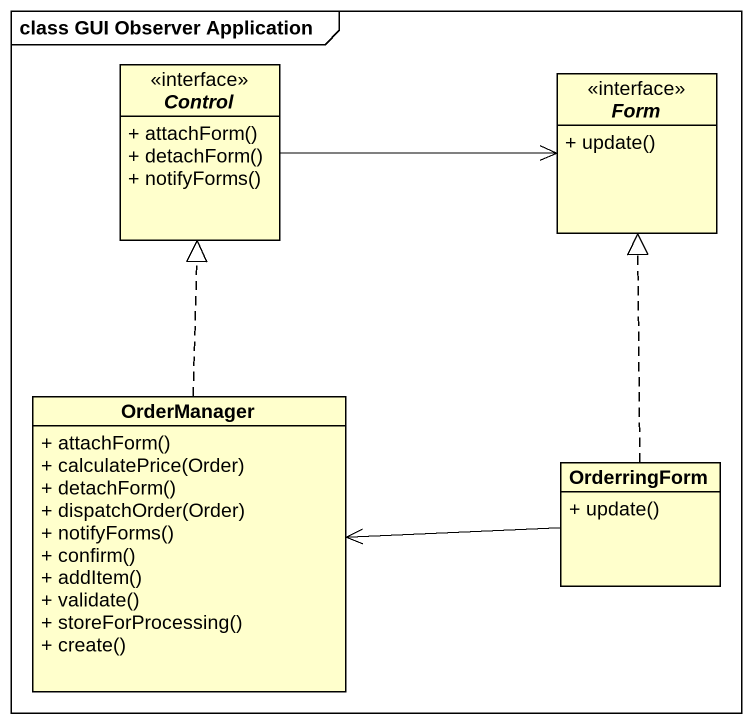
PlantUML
@startuml
mainframe class GUI Observer Application
hide circle
hide empty members
skinparam classAttributeIconSize 0
interface "Control" as Control_ {
  + attachForm()
  + detachForm()
  + notifyForms()
}
interface Form {
  + update()
}
class OrderManager {
  + attachForm()
  + calculatePrice(Order)
  + detachForm()
  + dispatchOrder(Order)
  + notifyForms()
  + confirm()
  + addItem()
  + validate()
  + storeForProcessing()
  + create()
}
class OrderringForm {
  + update()
}
Control_ -right-> Form
OrderManager .up.|> Control_
OrderringForm .up.|> Form
OrderringForm -left-> OrderManager
@enduml
